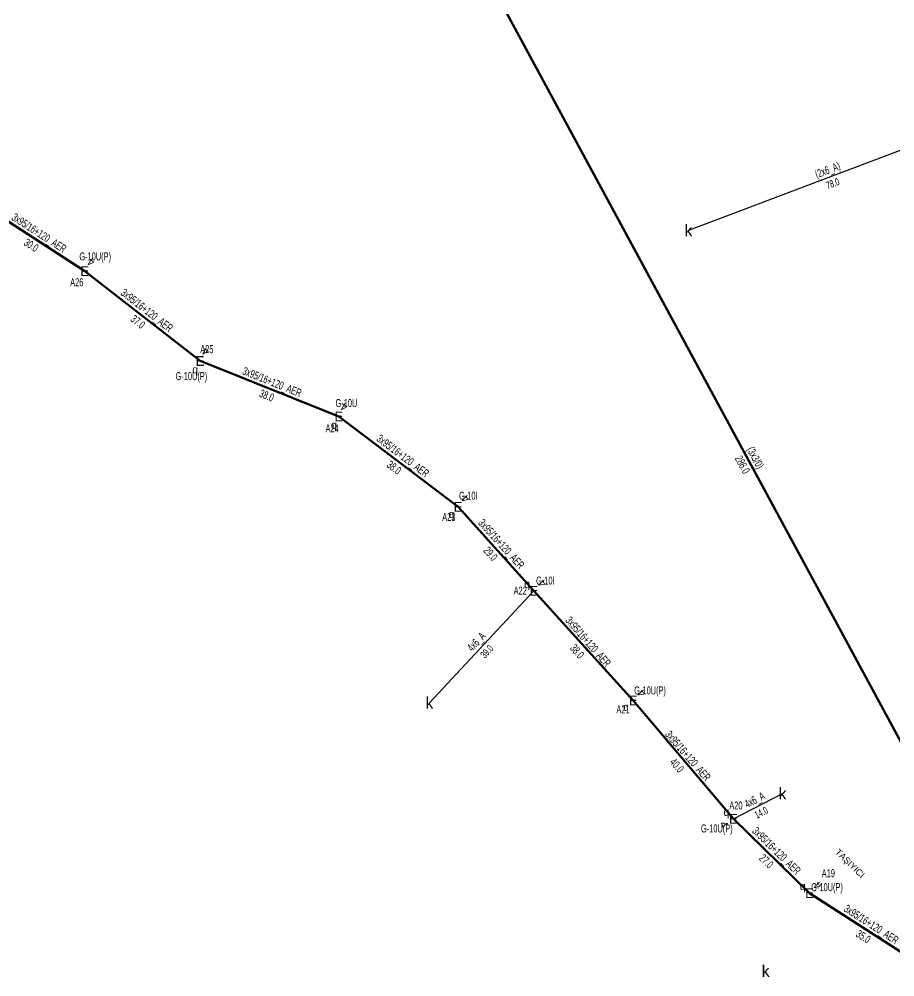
# Model space of a CAD drawing. Header units: millimetres. Extents: x 547575 to 550077, y 4149016 to 4153735.
# Drawn here: x 548724.6 to 548948.9, y 4151689.1 to 4151934.4 of the extents above; entities that cross this region are included whole.
import ezdxf
from ezdxf.enums import TextEntityAlignment as Align

# ---------------------------------------------------------------- set-up
doc = ezdxf.new("R2010")
doc.units = ezdxf.units.MM
for name, color, linetype, lineweight in [('DIREK_AG_YENI', 108, 'Continuous', 25), ('HAT_ABONE_HAVAI_MEVCUT', 56, 'Continuous', 30), ('HAT_ABONE_HAVAI_YENI', 30, 'Continuous', 30), ('HAT_AG_HAVAI_YENI', 3, 'Continuous', 50), ('HAT_ENH_HAVAI_MEVCUT', 6, 'Continuous', 70), ('KOFRE_AG_MEVCUT', 6, 'Continuous', 25), ('KULLANICI', 1, 'Continuous', 25)]:
    doc.layers.add(name, color=color, linetype=linetype, lineweight=lineweight)
doc.styles.add('Direk', font='B_CAD')
doc.styles.get("Standard").update_dxf_attribs({"font": 'Arial'})

msp = doc.modelspace()

# ---------------------------------------------------------------- linework, layer by layer
at = {"layer": 'HAT_ABONE_HAVAI_MEVCUT'}
msp.add_line((548968.61, 4151907.68), (548895.99, 4151880.29), dxfattribs=at)
at = {"layer": 'HAT_ABONE_HAVAI_YENI'}
for p, q in [((548856.413, 4151787.996), (548829.658135, 4151759.301382)), ((548907.496, 4151729.566), (548920.1, 4151736.03))]:
    msp.add_line(p, q, dxfattribs=at)
at = {"layer": 'HAT_AG_HAVAI_YENI'}
for p, q in [((548741.367, 4151869.844), (548715.999726, 4151886.281137)), ((548770.915, 4151846.83), (548741.367, 4151869.844)), ((548806.452, 4151832.628), (548770.915, 4151846.83)), ((548836.993, 4151809.471), (548806.452, 4151832.628)), ((548856.413, 4151787.996), (548836.993, 4151809.471)), ((548881.87, 4151759.888), (548856.413, 4151787.996)), ((548907.496, 4151729.566), (548881.87, 4151759.888)), ((548927.009, 4151710.568), (548907.496, 4151729.566)), ((548956.627618, 4151691.433258), (548927.009, 4151710.568))]:
    msp.add_line(p, q, dxfattribs=at)
at = {"layer": 'HAT_ENH_HAVAI_MEVCUT'}
msp.add_line((548843.543, 4151946.816), (548979.421, 4151695.522), dxfattribs=at)

# ---------------------------------------------------------------- texts
at = {"layer": 'DIREK_AG_YENI', "width": 0.53}
for s, p in [('G-10U(P)', (548744.053854, 4151873.613739)), ('A26', (548739.335579, 4151866.993854)), ('A25', (548772.656993, 4151849.865698)), ('G-10U(P)', (548768.691036, 4151842.95439)), ('G-10U', (548808.392228, 4151836.060557)), ('A24', (548804.729741, 4151829.581063)), ('G-10I', (548839.612598, 4151812.327431)), ('A23', (548834.627374, 4151806.891502)), ('G-10I', (548859.338863, 4151790.597914)), ('A22', (548852.913102, 4151788.02267)), ('G-10U(P)', (548886.169004, 4151762.467148)), ('A21', (548879.235021, 4151757.584332)), ('A20', (548908.154644, 4151733.003468)), ('G-10U(P)', (548903.263399, 4151727.118238)), ('A19', (548931.824119, 4151715.656073)), ('G-10U(P)', (548931.485599, 4151712.091012))]:
    msp.add_text(s, height=2.05, dxfattribs=at).set_placement(p, align=Align.MIDDLE_CENTER)
at = {"layer": 'DIREK_AG_YENI', "color": 32, "style": 'Direk'}
for rotation, p in [(144.520906, (548742.992136, 4151872.124117)), (150.151245, (548772.308594, 4151849.258558)), (150.523005, (548807.829807, 4151835.065549)), (137.476448, (548838.885501, 4151811.534599)), (131.646081, (548858.505339, 4151789.856677)), (131.162043, (548883.977983, 4151761.730934)), (300.041291, (548905.072138, 4151728.164253)), (133.202446, (548929.05003, 4151712.484819))]:
    msp.add_text('4', height=2, rotation=rotation, dxfattribs=at).set_placement(p, align=Align.MIDDLE_CENTER)
at = {"layer": 'DIREK_AG_YENI', "style": 'Direk'}
for p in [(548741.367, 4151869.844), (548770.915, 4151846.83), (548806.452, 4151832.628), (548836.993, 4151809.471), (548856.413, 4151787.996), (548881.87, 4151759.888), (548907.496, 4151729.566), (548927.009, 4151710.568)]:
    msp.add_text('E', height=2.5, dxfattribs=at).set_placement(p, align=Align.MIDDLE_CENTER)
at = {"layer": 'DIREK_AG_YENI', "color": 4, "style": 'Direk'}
for p in [(548769.67072, 4151844.661644), (548805.221815, 4151830.451617), (548835.303267, 4151807.628501), (548854.645233, 4151789.763767), (548879.987872, 4151758.242523), (548905.728233, 4151731.333767), (548925.241233, 4151712.335767)]:
    msp.add_text('q', height=2, dxfattribs=at).set_placement(p, align=Align.MIDDLE_CENTER)
at = {"layer": 'HAT_ABONE_HAVAI_MEVCUT', "lineweight": 30, "width": 0.53}
msp.add_text('(2x6_A)', height=2.05, rotation=380.664912, dxfattribs=at).set_placement((548932.000033, 4151894.780311, 274447.995), align=Align.CENTER)
msp.add_text('78.0', height=1.9, rotation=380.664912, dxfattribs=at).set_placement((548932.599967, 4151893.189689, 274447.995), align=Align.TOP_CENTER)
at = {"layer": 'HAT_ABONE_HAVAI_YENI', "lineweight": 30, "width": 0.53}
for rotation, p in [(407.003524, (548842.413881, 4151774.228351, 274414.829068)), (27.151158, (548913.410111, 4151733.554335, 274460.05))]:
    msp.add_text('4x6_A', height=2.05, rotation=rotation, dxfattribs=at).set_placement(p, align=Align.CENTER)
for s, rotation, p in [('39.0', 407.003524, (548843.657254, 4151773.069031, 274414.829068)), ('14.0', 27.151158, (548914.185889, 4151732.041665, 274460.05))]:
    msp.add_text(s, height=1.9, rotation=rotation, dxfattribs=at).set_placement(p, align=Align.TOP_CENTER)
at = {"layer": 'HAT_AG_HAVAI_YENI', "lineweight": 30, "width": 0.53}
for rotation, p in [(327.058125, (548729.145583, 4151878.775908, 274357.999863)), (322.086106, (548756.663305, 4151859.007595, 274370.6835)), (338.216383, (548788.998937, 4151840.518303, 274385.4575)), (322.829626, (548822.236059, 4151821.726816, 274403.226)), (312.12327, (548847.333448, 4151799.303619, 274418.4965)), (311.168892, (548869.550857, 4151774.263539, 274428.2065)), (311.155195, (548895.09249, 4151745.048386, 274440.7045)), (315.765397, (548917.845446, 4151720.675775, 274453.748)), (327.136698, (548942.279538, 4151701.714361, 274463.504488))]:
    msp.add_text('3x95/16+120_AER', height=2.05, rotation=rotation, dxfattribs=at).set_placement(p, align=Align.CENTER)
for s, rotation, p in [('30.0', 327.058125, (548728.221143, 4151877.349229, 274357.999863)), ('37.0', 322.086106, (548755.618695, 4151857.666405, 274370.6835)), ('38.0', 338.216383, (548788.368063, 4151838.939697, 274385.4575)), ('38.0', 322.829626, (548821.208941, 4151820.372184, 274403.226)), ('29.0', 312.12327, (548846.072552, 4151798.163381, 274418.4965)), ('38.0', 311.168892, (548868.271143, 4151773.144461, 274428.2065)), ('40.0', 311.155195, (548893.81251, 4151743.929614, 274440.7045)), ('27.0', 315.765397, (548916.659529, 4151719.457743, 274453.748)), ('35.0', 327.136698, (548941.357056, 4151700.286416, 274463.504488))]:
    msp.add_text(s, height=2.05, rotation=rotation, dxfattribs=at).set_placement(p, align=Align.TOP_CENTER)
at = {"layer": 'HAT_ENH_HAVAI_MEVCUT', "lineweight": 30, "width": 0.53}
msp.add_text('(3x3/0)', height=2.05, rotation=298.400678, dxfattribs=at).set_placement((548912.229697, 4151821.573289, 274489.7105), align=Align.CENTER)
msp.add_text('286.0', height=2.05, rotation=298.400678, dxfattribs=at).set_placement((548910.734303, 4151820.764711, 274489.7105), align=Align.TOP_CENTER)
at = {"layer": 'KOFRE_AG_MEVCUT', "style": 'Direk'}
for p in [(548895.99, 4151880.29), (548829.658135, 4151759.301382), (548920.1, 4151736.03), (548915.77, 4151690.61)]:
    msp.add_text('k', height=3, dxfattribs=at).set_placement(p, align=Align.MIDDLE_CENTER)
at = {"layer": 'KULLANICI'}
msp.add_text('TAŞIYICI', height=1.623926, rotation=315.5491, dxfattribs=at).set_placement((548933.440578, 4151720.909564))

doc.saveas('drawing.dxf')
